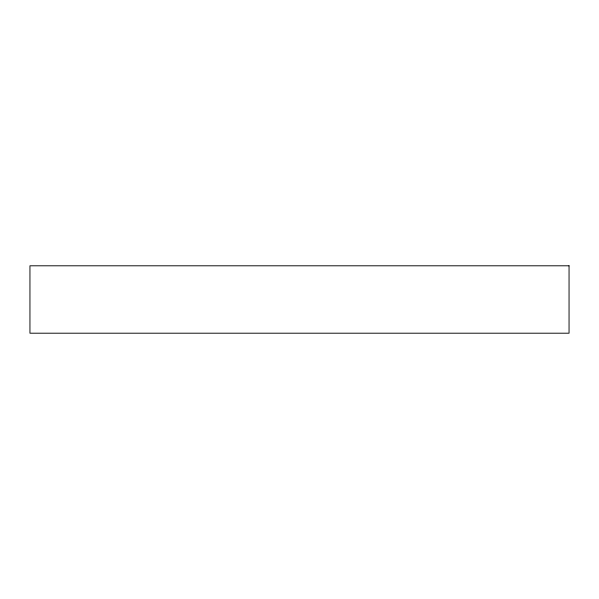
<?xml version="1.0" encoding="UTF-8"?>
<svg xmlns="http://www.w3.org/2000/svg" width="599" height="599" viewBox="0 0 599 599"><rect width="100%" height="100%" fill="white"/><g stroke="black" fill="none" stroke-linecap="round" stroke-linejoin="round"><path stroke-width="0.9" d="M569.05 265.799L29.95 265.799L29.95 333.201L569.05 333.201L569.05 265.799"/></g></svg>
